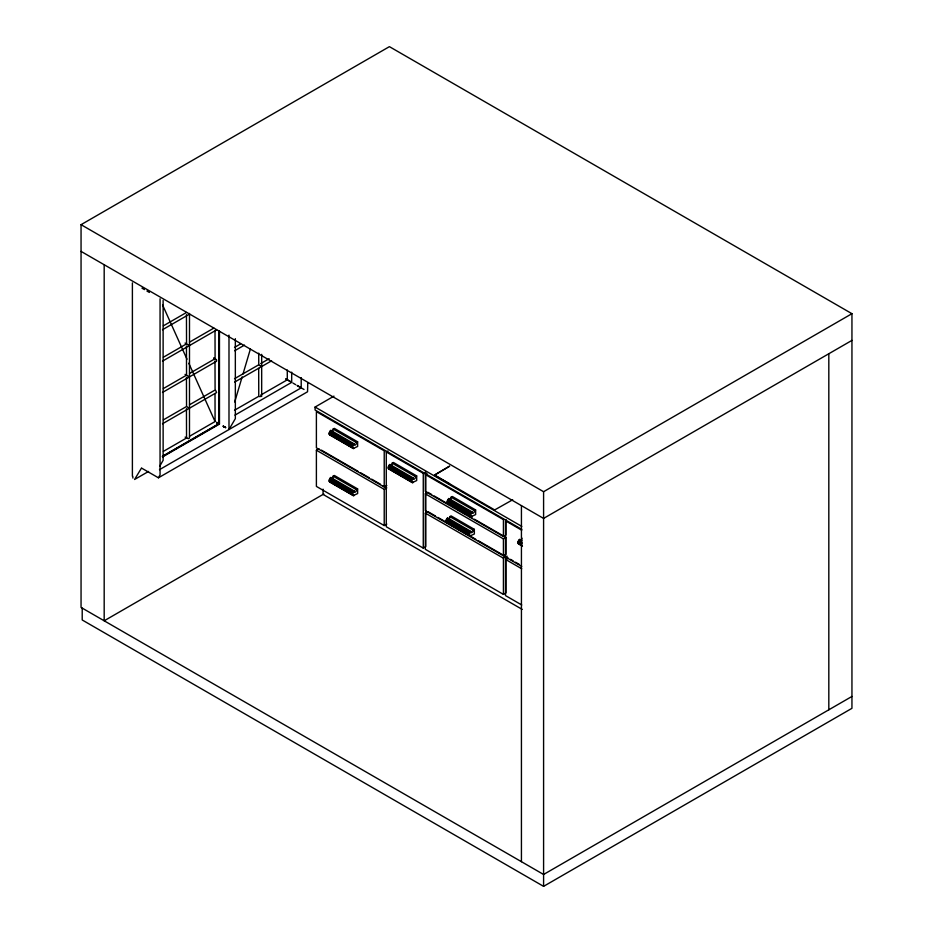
<?xml version="1.0" encoding="UTF-8"?>
<svg xmlns="http://www.w3.org/2000/svg" width="933" height="933" viewBox="0 0 933 933"><rect width="100%" height="100%" fill="white"/><g stroke="black" fill="none" stroke-linecap="round" stroke-linejoin="round"><path stroke-width="1.4" d="M160.068 298.782L160.056 474.862L158.412 477.789L141.793 468.226M189.492 313.43L189.481 438.044L188.373 438.685L185.119 437.111M228.993 429.472L228.993 335.099M261.683 354.342L261.672 396.362L259.386 396.607M301.207 377.62L301.207 387.778L297.079 385.422L301.114 387.906L229.156 429.448M158.435 477.801L307.552 391.767L307.762 382.693M329.582 434.836L353.245 448.505L357.631 446.452L357.631 441.81L356.394 442.534A1.679 0.968 -60 0 1 355.275 444.994A1.679 0.968 -60 0 1 354.143 443.84L330.865 430.393C329.244 431.209 328.113 435.618 330.935 434.976M329.582 481.941L353.245 495.61L357.631 493.557L357.631 488.915L356.394 489.638A1.679 0.968 -60 0 1 355.275 492.099A1.679 0.968 -60 0 1 354.143 490.945L330.865 477.498C328.789 478.372 328.451 483.621 331.483 481.766M353.245 448.505L352.499 446.72L354.143 443.84M353.245 495.61L352.499 493.825L354.143 490.945M388.629 468.926L412.293 482.606L416.689 480.542L416.689 475.912L415.442 476.623A1.679 0.968 -60 0 1 414.334 479.096A1.679 0.968 -60 0 1 413.202 477.941L389.912 464.494C387.848 465.369 387.51 470.617 390.542 468.751M412.293 482.606L411.546 480.81L413.202 477.941M447.572 502.957L471.235 516.637L475.632 514.573L475.632 509.943L474.384 510.654A1.679 0.968 -60 0 1 473.276 513.115A1.679 0.968 -60 0 1 472.145 511.96L448.855 498.525L447.199 501.394L448.411 503.237M446.289 522.363L469.952 536.032L474.349 533.979L474.349 529.338L473.101 530.049A1.679 0.968 -60 0 1 471.993 532.521A1.679 0.968 -60 0 1 470.862 531.367L447.572 517.92L445.916 520.801L447.129 522.632M471.235 516.637L470.489 514.841L472.145 511.96M469.952 536.032L469.206 534.236L470.862 531.367M522.13 540.825L519.681 539.414C517.605 540.289 517.267 545.537 520.299 543.671M234.708 402.006L242.148 376.862M242.977 374.075L250.417 348.93M159.671 466.325L163.135 460.307L163.123 300.426M229.086 429.378L235.349 418.614L235.338 338.667M851.946 696.45L543.589 874.478L81.054 607.441L81.054 224.678L389.411 46.65L851.946 313.686L851.946 708.322L543.589 886.35L82.209 619.979L82.209 608.106M163.415 325.804L186.542 312.45M162.482 329.734L188.268 314.853M163.415 357.211L186.542 343.869L186.448 314.654M189.527 342.143L213.879 328.089M162.482 361.141L188.268 346.26L188.279 344.965L185.061 343.064M216.596 329.909L189.586 345.502L188.804 345.093M163.415 388.536L186.542 375.183L186.448 346.073M189.527 373.457L215.091 358.704L215.01 331.04M162.482 392.466L188.268 377.573L188.279 376.279L185.061 374.378M163.415 419.85L186.542 406.496L186.448 377.387M189.527 404.77L215.091 390.017L214.998 360.908M162.482 423.78L188.268 408.899L188.279 407.604L187.101 406.881M271.608 360.779L261.788 366.459L261.065 366.051M163.415 451.362L186.542 438.009L186.448 408.701M189.527 436.282L215.091 421.529L215.01 393.621M162.319 456.389L218.893 423.71L218.882 330.97M162.517 456.505L219.103 423.827L219.08 331.087M162.68 456.843L219.453 424.072M234.953 415.127L291.621 382.39M148.569 471.445L134.585 479.469L141.466 468.098M159.461 469.684L228.9 429.6M521.804 529.384L315.074 410.019L315.074 407.056L333.967 396.14M386.787 524.089L384.221 525.571L316.392 486.408L316.392 450.207L318.958 448.726M425.833 471.865L425.833 546.633L423.267 548.114L386.274 526.76L386.274 451.98L387.988 451.001M323.821 493.989L104.181 620.795L104.181 264.739M384.221 487.003L384.221 450.802L316.392 411.64L316.392 447.84L384.221 487.003L386.787 485.51M316.392 450.207L384.221 489.37L386.787 487.889L383.02 485.708M386.274 451.98L423.267 473.346L424.981 472.355M506.001 519.553L506.001 535.052L503.423 536.533L425.32 491.446L425.32 474.524L427.034 473.544M449.484 466.185L434.405 475.13L449.613 483.772M512.695 499.773L494.688 509.931L434.568 475.084L449.613 466.243M474.5 519.249L506.001 537.431L506.001 554.342L503.423 555.823L425.32 510.724L425.32 493.814L427.885 492.332L431.664 494.513M478.279 540.708L506.001 556.709L506.001 592.91L503.423 594.391L425.32 549.304L425.32 513.103L427.885 511.622L435.454 515.984M81.054 224.678L543.589 491.714L851.946 313.686M425.32 493.814L503.423 538.912L506.001 537.431M851.946 340.393L543.589 518.421L81.054 251.385M425.32 513.103L503.423 558.202L506.001 556.709M521.745 604.969L505.488 595.581L505.488 559.38L508.053 557.899M234.533 347.391L240.586 343.904M234.661 350.761L244.504 345.093M234.533 378.705L258.756 364.791L258.721 353.141M260.657 363.613L269.136 358.739M234.661 382.075L260.494 367.194L260.482 365.888L259.281 365.188M260.657 395.125L287.294 379.824L287.282 370.039M234.533 410.217L258.756 396.303L258.686 368.36M332.031 431.524A1.679 0.968 -60 0 0 333.104 429.087L334.341 428.375L357.631 441.81M331.658 478.792A1.679 0.968 -60 0 0 332.848 477.731A1.679 0.968 -60 0 0 333.104 476.192L334.341 475.468L357.631 488.915M390.379 465.8A1.679 0.968 -60 0 0 391.767 464.937A1.679 0.968 -60 0 0 392.163 463.176L393.399 462.465L416.689 475.912M450.021 499.656A1.679 0.968 -60 0 0 451.094 497.207L452.342 496.496L475.632 509.943M448.376 519.215A1.679 0.968 -60 0 0 449.554 518.142A1.679 0.968 -60 0 0 449.811 516.614L451.059 515.891L474.349 529.338M188.804 376.407L189.586 376.827L216.596 361.223L216.596 359.928L213.692 357.922L215.616 359.065M188.804 407.721L189.586 408.141L216.596 392.548L215.64 390.391M219.255 423.862L216.876 422.544L219.208 423.932L217.517 422.882M225.483 427.477L223.535 426.381L225.448 427.536M223.628 426.439L225.774 427.652M216.689 422.439L218.439 423.512M218.614 423.535L216.573 422.369L218.59 423.559M141.968 288.157L144.463 289.603M146.924 291.026L149.408 292.449M292.997 383.113L295.691 384.676M299.376 386.798L304.03 389.481M315.074 407.056L521.804 526.41M425.32 474.524L503.423 519.623L503.423 536.533M521.745 530.201L505.488 520.812L505.488 557.013L521.745 566.401M333.104 429.087L356.394 442.534M392.163 463.176L415.442 476.623M451.094 497.207L474.384 510.654M330.27 430.964L353.56 444.411M389.329 465.066L412.608 478.512M448.26 499.097L471.55 512.532M519.086 539.985L521.547 541.397M329.769 431.687L353.059 445.123M388.828 465.777L412.106 479.224M447.758 499.808L471.048 513.255M518.585 540.697L522.27 542.819M329.407 432.48L352.686 445.927M388.455 466.57L411.745 480.017M447.397 500.601L470.687 514.048M518.223 541.49L521.897 543.612M352.499 446.72L329.209 433.274L329.209 433.973L352.499 447.42M411.546 480.81L388.256 467.363L388.256 468.074L413.284 482.513M470.489 514.841L447.199 501.394L447.199 502.106L472.215 516.544M521.71 544.405L518.025 542.283L521.71 545.117M329.314 434.44L353.712 448.551M388.373 468.529L412.759 482.653M447.315 502.56L471.701 516.684M518.142 543.449L521.815 545.572M518.398 543.846L522.457 546.202M434.183 495.971L449.309 504.695M451.829 506.153L454.348 507.61M456.867 509.056L465.684 514.153M469.462 516.334L471.981 517.792M449.811 516.614L473.101 530.049M446.977 518.491L470.267 531.938M446.475 519.203L469.766 532.65M446.114 519.996L469.404 533.443M469.206 534.236L445.916 520.801L445.916 521.5L470.932 535.939M321.465 450.173L357.899 471.212M360.406 472.658L369.2 477.731M371.707 479.189L380.501 484.262M437.974 517.442L475.76 539.262M510.561 559.345L513.057 560.791M515.564 562.237L519.308 564.407M505.488 559.38L521.745 568.768M333.104 476.192L356.394 489.638M330.27 478.069L353.56 491.516M329.769 478.792L353.059 492.227M329.407 479.585L352.686 493.021M352.499 493.825L329.209 480.378L329.209 481.078L354.225 495.528M329.314 481.545L353.712 495.656M223.115 426.206L225.319 427.477L223.162 426.124M522.235 609.412L323.063 494.42L323.063 489.149M162.575 304.951L187.008 359.24M188.793 363.217L215.01 421.471M132.754 476.308L132.906 478.093M828.819 353.747L828.819 709.803M543.589 491.714L543.589 886.35M521.43 505.628L521.43 861.684M507.027 556.115L507.027 558.972M503.423 538.912L503.423 555.823M503.423 558.202L503.423 594.391M423.267 473.346L423.267 548.114M384.221 489.37L384.221 525.571M291.691 372.162L291.691 382.308M219.465 331.262L219.477 423.979M132.393 282.886L132.393 476.25M331.04 431.559A1.679 0.968 -60 0 1 330.865 430.393M330.795 477.976A1.679 0.968 -60 0 1 330.865 477.498M389.854 464.972A1.679 0.968 -60 0 1 389.912 464.494M449.041 499.691A1.679 0.968 -60 0 1 448.855 498.525M521.92 538.096A1.679 0.968 -60 0 1 521.664 539.636A1.679 0.968 -60 0 1 520.486 540.708M520.148 540.72A1.679 0.968 -60 0 1 519.681 539.414M448.038 519.226A1.679 0.968 -60 0 1 447.572 517.92M218.987 423.722L217.062 422.614L218.952 423.78M290.664 381.725L285.883 378.973L290.664 381.725"/></g></svg>
